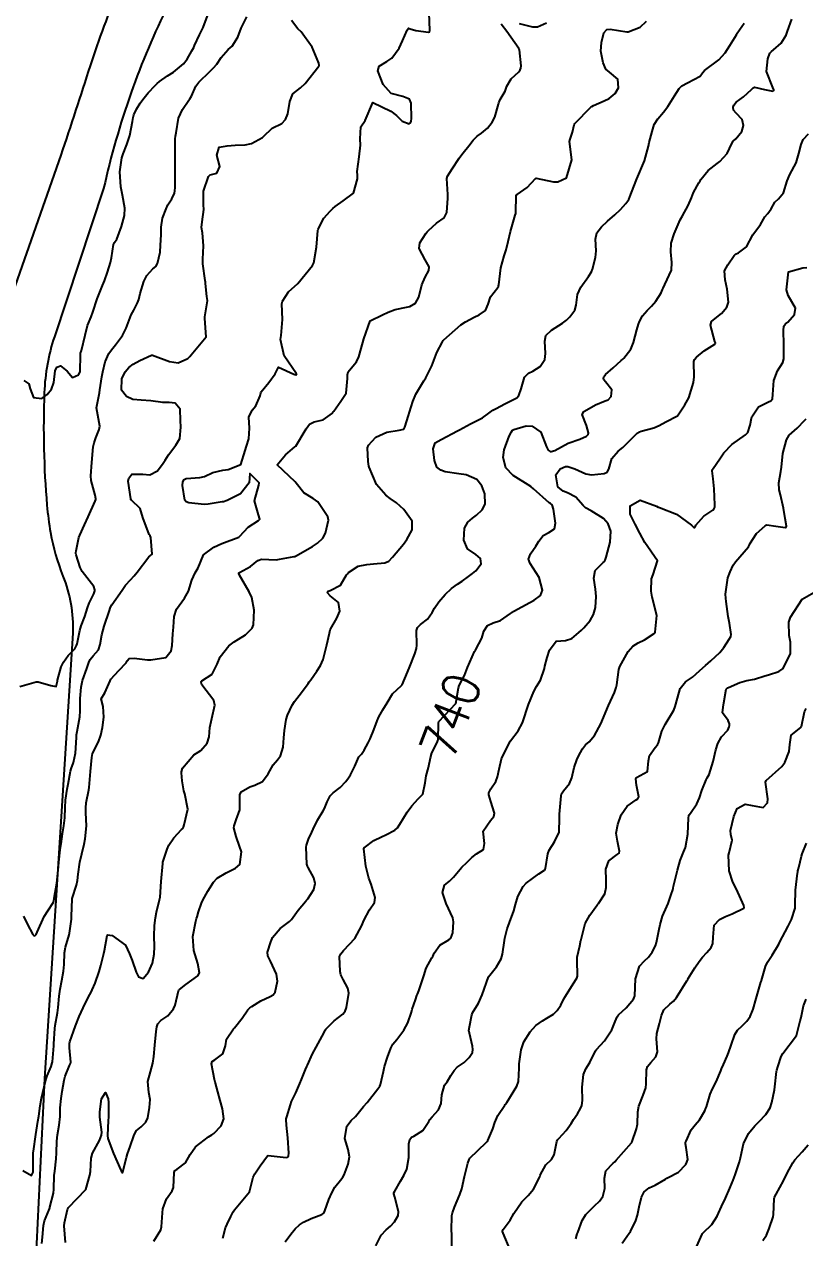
# Model space of a CAD drawing. Header units: metres. Extents: x 318500 to 325275, y 7408834 to 7428799.
# Drawn here: x 321787 to 321873, y 7416176.7 to 7416310.2 of the extents above; entities that cross this region are included whole.
import ezdxf
from ezdxf.enums import TextEntityAlignment as Align

# ---------------------------------------------------------------- set-up
doc = ezdxf.new("R2010")
doc.units = ezdxf.units.M
doc.header["$MEASUREMENT"] = 0
for name, color, linetype in [('Cotas', 45, 'Continuous'), ('Curvas de Nivel 1m', 11, 'Continuous'), ('Curvas de Nivel 5m', 15, 'Continuous'), ('Vias Primárias', 230, 'Continuous')]:
    doc.layers.add(name, color=color, linetype=linetype)
doc.styles.add('Style-STANDARD', font='STANDARD.shx')

msp = doc.modelspace()

# ---------------------------------------------------------------- linework, layer by layer
at = {"layer": 'Curvas de Nivel 1m', "flags": 128}
for points, elevation in [([(321786.56, 7416237.36), (321788.35, 7416237.89), (321788.57, 7416237.89), (321789.95, 7416237.47), (321790.56, 7416237.38), (321790.68, 7416237.96), (321790.69, 7416238.07), (321791.11, 7416239.54), (321791.36, 7416240.06), (321791.86, 7416240.8), (321792.61, 7416241.53), (321792.79, 7416241.88), (321792.84, 7416242.05), (321793.15, 7416243.53), (321793.3, 7416244.04), (321793.71, 7416245.09), (321794.01, 7416246.03), (321794.17, 7416246.53), (321794.69, 7416247.57), (321794.82, 7416247.9), (321794.82, 7416248.02), (321794.71, 7416248.37), (321793.41, 7416250.04), (321793.17, 7416250.48), (321792.75, 7416251.86), (321792.71, 7416252.01), (321792.71, 7416252.05), (321792.71, 7416252.09), (321792.75, 7416252.3), (321793.05, 7416253.77), (321793.15, 7416254.04), (321793.68, 7416255.15), (321794.05, 7416256.03), (321794.83, 7416257.78), (321794.9, 7416257.95), (321794.91, 7416258.02), (321794.84, 7416258.43), (321794.39, 7416260.03), (321794.35, 7416260.54), (321794.47, 7416262.03), (321794.62, 7416263.74), (321794.68, 7416264.02), (321794.73, 7416264.2), (321794.92, 7416264.74), (321795.29, 7416265.66), (321795.35, 7416266.02), (321794.97, 7416268.02), (321795.32, 7416269.68), (321795.35, 7416270.02), (321795.59, 7416271.44), (321795.7, 7416272.01), (321795.95, 7416273.1), (321796.36, 7416274.01), (321796.63, 7416274.43), (321797.06, 7416274.97), (321797.86, 7416275.99), (321798.26, 7416276.8), (321798.69, 7416277.98), (321798.82, 7416278.26), (321799.11, 7416278.79), (321799.51, 7416279.58), (321799.63, 7416279.96), (321799.8, 7416280.62), (321800.2, 7416281.95), (321800.51, 7416282.6), (321801.17, 7416283.31), (321801.51, 7416283.6), (321801.7, 7416283.93), (321801.98, 7416285.15), (321802.05, 7416285.93), (321802.09, 7416287.06), (321802.1, 7416287.93), (321802.26, 7416288.91), (321802.65, 7416289.93), (321802.83, 7416290.36), (321803.28, 7416291.04), (321803.56, 7416291.64), (321803.62, 7416291.92), (321803.64, 7416292.26), (321803.66, 7416293.91), (321803.64, 7416295.61), (321803.63, 7416295.92), (321803.64, 7416297.64), (321803.68, 7416297.92), (321803.75, 7416298.29), (321804.01, 7416299.91), (321804.46, 7416300.85), (321805.16, 7416301.89), (321805.28, 7416302.04), (321805.43, 7416302.31), (321805.92, 7416303.41), (321806.25, 7416303.88), (321807.46, 7416305.05), (321807.88, 7416305.44), (321808.22, 7416305.85), (321808.73, 7416306.59), (321809.49, 7416307.47), (321809.69, 7416307.64), (321809.92, 7416307.83), (321810.54, 7416308.8), (321810.9, 7416309.82), (321811.54, 7416311.05)], 734), ([(321786.87, 7416184.11), (321787.84, 7416183.56), (321788.01, 7416183.94), (321788.02, 7416184.1), (321788.01, 7416185.96), (321788.02, 7416186.1), (321788.04, 7416186.25), (321788.29, 7416188.09), (321788.52, 7416189.5), (321788.64, 7416190.09), (321788.8, 7416191.23), (321788.92, 7416192.09), (321789.21, 7416193.32), (321789.39, 7416194.08), (321789.54, 7416194.53), (321790, 7416195.58), (321790.12, 7416195.96), (321790.13, 7416196.07), (321790.28, 7416197.82), (321790.29, 7416198.07), (321790.38, 7416199.74), (321790.42, 7416200.07), (321790.68, 7416201.47), (321790.76, 7416202.06), (321790.87, 7416203.3), (321790.97, 7416204.06), (321791.16, 7416205.03), (321791.35, 7416206.06), (321791.41, 7416206.79), (321791.46, 7416208.06), (321791.56, 7416208.68), (321791.99, 7416210.05), (321792.03, 7416210.22), (321792.22, 7416211.78), (321792.24, 7416212.05), (321792.29, 7416214.01), (321792.29, 7416214.05), (321792.78, 7416215.53), (321792.9, 7416216.04), (321792.98, 7416216.73), (321793.15, 7416218.04), (321793.38, 7416218.97), (321793.63, 7416220.03), (321793.74, 7416220.63), (321793.87, 7416222.03), (321793.81, 7416223.46), (321793.8, 7416224.03), (321793.86, 7416224.56), (321794.13, 7416226.02), (321794.17, 7416226.27), (321794.32, 7416228.02), (321794.46, 7416229.56), (321794.56, 7416230.02), (321795.19, 7416231.29), (321795.47, 7416232.01), (321795.66, 7416232.85), (321795.81, 7416234), (321795.72, 7416235.19), (321795.5, 7416236.01), (321795.89, 7416236.66), (321796.49, 7416237.99), (321796.57, 7416238.19), (321797.43, 7416239.13), (321798.24, 7416239.97), (321798.38, 7416240.18), (321798.6, 7416240.46), (321799.12, 7416240.48), (321800.6, 7416240.31), (321800.96, 7416240.29), (321802.61, 7416240.55), (321803.21, 7416241.31), (321803.31, 7416241.9), (321803.4, 7416243.15), (321803.48, 7416243.91), (321803.52, 7416245.06), (321803.78, 7416245.9), (321804.69, 7416247.08), (321805.11, 7416247.88), (321805.5, 7416249.09), (321805.86, 7416249.87), (321806.17, 7416250.43), (321806.76, 7416251.86), (321807.92, 7416252.7), (321808.77, 7416253.12), (321810.64, 7416253.81), (321810.73, 7416253.86), (321810.78, 7416253.93), (321811.69, 7416254.9), (321812.81, 7416255.65), (321812.89, 7416255.7), (321812.96, 7416255.78), (321812.82, 7416256.26), (321812.38, 7416257.79), (321812.86, 7416259.52), (321812.91, 7416259.73), (321812.89, 7416259.78), (321812.86, 7416259.83), (321811.85, 7416260.82), (321811.79, 7416259.8), (321810.85, 7416258.59), (321809.37, 7416257.83), (321808.98, 7416257.7), (321808.84, 7416257.68), (321807.27, 7416257.42), (321806.83, 7416257.4), (321805.14, 7416257.59), (321804.84, 7416257.71), (321804.72, 7416257.89), (321804.45, 7416259.49), (321804.48, 7416259.9), (321804.62, 7416260.14), (321804.87, 7416260.27), (321806.35, 7416260.38), (321806.87, 7416260.49), (321807.81, 7416260.92), (321808.88, 7416261.19), (321809.48, 7416261.24), (321810.89, 7416261.81), (321811.36, 7416263.35), (321811.51, 7416263.8), (321811.74, 7416264.61), (321811.82, 7416265.8), (321811.74, 7416267.01), (321812.14, 7416267.79), (321812.53, 7416268.24), (321812.99, 7416269.34), (321813.08, 7416269.7), (321813.13, 7416269.78), (321813.95, 7416270.83), (321814.65, 7416271.76), (321814.77, 7416272.01), (321815.03, 7416272.52), (321816.71, 7416271.73), (321816.95, 7416271.67), (321817.02, 7416271.69), (321817.04, 7416271.73), (321817.02, 7416271.79), (321815.64, 7416273.75), (321815.26, 7416275.57), (321815.29, 7416275.76), (321815.33, 7416276), (321815.47, 7416277.75), (321815.4, 7416279.48), (321815.45, 7416279.76), (321816.11, 7416280.78), (321817.16, 7416281.73), (321818.76, 7416283.71), (321818.9, 7416283.99), (321819.21, 7416285.7), (321819.37, 7416287.56), (321819.4, 7416287.7), (321820.03, 7416288.91), (321820.7, 7416289.69), (321820.99, 7416289.96), (321821.27, 7416290.2), (321822.15, 7416290.8), (321823.29, 7416291.65), (321823.74, 7416293.22), (321823.71, 7416293.64), (321823.7, 7416294.02), (321823.92, 7416295.64), (321824.05, 7416296.95), (321824, 7416297.64), (321824.08, 7416298.95), (321824.56, 7416299.63), (321825.42, 7416301.62), (321827.41, 7416300.66), (321828.03, 7416300.21), (321828.63, 7416299.58), (321829.4, 7416299.28), (321829.57, 7416299.4), (321829.65, 7416299.57), (321829.68, 7416299.85), (321829.62, 7416301.57), (321829.43, 7416301.98), (321828.72, 7416302.3), (321827.44, 7416302.63), (321826.56, 7416303.61), (321825.96, 7416305.12), (321826.11, 7416305.61), (321826.94, 7416306.15), (321827.49, 7416306.52), (321828.31, 7416307.59), (321828.69, 7416308.4), (321829.2, 7416309.58), (321829.32, 7416309.79), (321829.53, 7416309.74), (321830.14, 7416309.56), (321831.53, 7416309.35), (321831.65, 7416309.42), (321831.69, 7416309.54), (321831.62, 7416311.48)], 736), ([(321787, 7416271.04), (321787.54, 7416270.67), (321787.7, 7416270.12), (321788.05, 7416269.18), (321788.98, 7416269.05), (321789.57, 7416269.51), (321790.02, 7416270.09), (321790.27, 7416270.81), (321790.42, 7416272.09), (321790.6, 7416272.51), (321791.03, 7416272.64), (321791.74, 7416272.07), (321792.33, 7416271.38), (321793.01, 7416271.67), (321793.15, 7416271.92), (321793.17, 7416272.05), (321793.21, 7416273.88), (321793.24, 7416274.05), (321793.33, 7416274.33), (321793.73, 7416276.04), (321794.01, 7416277.11), (321794.38, 7416278.03), (321794.59, 7416278.55), (321795.07, 7416280.02), (321795.13, 7416280.2), (321795.66, 7416281.5), (321795.88, 7416282.01), (321796.21, 7416282.97), (321796.53, 7416284.01), (321796.65, 7416284.54), (321796.87, 7416286), (321796.98, 7416286.23), (321797.22, 7416286.61), (321797.75, 7416287.99), (321798.05, 7416289.19), (321798.09, 7416289.99), (321797.86, 7416291.42), (321797.73, 7416291.99), (321797.66, 7416292.36), (321797.57, 7416294), (321797.79, 7416295.54), (321797.91, 7416295.99), (321798.32, 7416297.02), (321798.67, 7416297.98), (321798.96, 7416299.55), (321799.02, 7416299.98), (321799.1, 7416300.27), (321799.4, 7416300.88), (321799.8, 7416301.57), (321800.07, 7416301.96), (321800.68, 7416302.7), (321801.44, 7416303.51), (321801.67, 7416303.72), (321801.93, 7416303.94), (321802.82, 7416304.56), (321803.46, 7416304.96), (321804.58, 7416305.9), (321804.96, 7416306.41), (321805.49, 7416307.31), (321805.7, 7416307.68), (321805.79, 7416307.89), (321806.33, 7416309.07), (321806.72, 7416309.87), (321807.43, 7416311.75)], 733), ([(321788.98, 7416176.08), (321789.04, 7416176.79), (321789.15, 7416178.08), (321789.26, 7416178.6), (321789.8, 7416179.89), (321789.85, 7416180.02), (321789.86, 7416180.07), (321790.24, 7416181.64), (321790.29, 7416182.07), (321790.34, 7416183.57), (321790.39, 7416184.06), (321790.54, 7416185.39), (321790.59, 7416186.06), (321790.61, 7416187.35), (321790.68, 7416188.06), (321790.87, 7416189.11), (321790.98, 7416190.06), (321791, 7416191), (321791.08, 7416192.06), (321791.2, 7416192.83), (321791.43, 7416194.06), (321791.54, 7416194.5), (321792, 7416195.66), (321792.14, 7416195.91), (321792.17, 7416196.05), (321792.03, 7416197.62), (321792.01, 7416198.05), (321792.01, 7416198.08), (321792.04, 7416198.26), (321792.69, 7416200.04), (321793.09, 7416201.05), (321793.52, 7416202.03), (321794.11, 7416203.22), (321794.38, 7416203.76), (321794.5, 7416204.01), (321794.85, 7416204.73), (321795.28, 7416206), (321795.46, 7416206.69), (321795.8, 7416208), (321795.86, 7416208.31), (321796.15, 7416209.99), (321796.2, 7416210.04), (321796.7, 7416209.99), (321798.18, 7416208.92), (321798.62, 7416207.96), (321798.9, 7416207.22), (321799.35, 7416205.95), (321799.62, 7416205.43), (321800.13, 7416205.23), (321800.72, 7416205.93), (321801.16, 7416206.92), (321801.34, 7416207.92), (321801.36, 7416208.75), (321801.35, 7416209.92), (321801.38, 7416211.09), (321801.47, 7416211.92), (321801.59, 7416212.56), (321801.93, 7416213.91), (321801.98, 7416214.19), (321802.1, 7416215.91), (321802.28, 7416217.89), (321802.27, 7416217.91), (321802.28, 7416217.93), (321802.3, 7416218.05), (321802.76, 7416219.47), (321802.95, 7416219.9), (321803.51, 7416220.73), (321804.36, 7416221.64), (321804.49, 7416221.76), (321804.55, 7416221.89), (321804.65, 7416222.17), (321805.05, 7416223.88), (321804.72, 7416225.57), (321804.61, 7416225.89), (321804.43, 7416226.98), (321804.33, 7416227.89), (321804.34, 7416228), (321804.45, 7416228.4), (321805.7, 7416229.87), (321806.17, 7416230.15), (321806.47, 7416230.35), (321807.18, 7416231.15), (321807.4, 7416231.85), (321807.48, 7416232.87), (321807.68, 7416233.84), (321808.02, 7416235.32), (321807.9, 7416235.84), (321806.57, 7416237.54), (321806.5, 7416237.86), (321806.51, 7416237.92), (321806.57, 7416237.98), (321807.71, 7416238.72), (321808.27, 7416239.83), (321808.61, 7416240.64), (321809.54, 7416241.83), (321810.15, 7416242.3), (321810.63, 7416242.58), (321811.39, 7416243.05), (321812.13, 7416243.79), (321812.28, 7416244.16), (321812.34, 7416245.79), (321812.08, 7416247.17), (321811.81, 7416247.79), (321810.73, 7416249.63), (321810.65, 7416249.81), (321810.67, 7416249.88), (321810.73, 7416249.92), (321811.95, 7416250.58), (321812.75, 7416251.22), (321813.16, 7416251.37), (321814.75, 7416251.31), (321815.12, 7416251.39), (321816.76, 7416251.67), (321816.81, 7416251.68), (321816.91, 7416251.73), (321818.77, 7416252.78), (321819.33, 7416253.13), (321819.92, 7416253.69), (321820.21, 7416254.26), (321820.54, 7416255.68), (321820.45, 7416256.05), (321819.37, 7416257.69), (321818.84, 7416258.07), (321817.82, 7416258.68), (321816.97, 7416259.73), (321816.86, 7416259.88), (321814.89, 7416261.76), (321815.78, 7416262.88), (321816.84, 7416263.73), (321816.92, 7416263.82), (321818.07, 7416265.71), (321818.42, 7416266.23), (321818.95, 7416266.49), (321819.93, 7416266.71), (321820.97, 7416267.46), (321821.05, 7416267.59), (321821.1, 7416267.68), (321821.9, 7416268.75), (321822.47, 7416269.66), (321822.62, 7416271.26), (321822.61, 7416271.66), (321822.7, 7416271.98), (321823.03, 7416272.41), (321823.6, 7416273.09), (321823.86, 7416273.64), (321824.11, 7416274.58), (321824.41, 7416275.63), (321825.1, 7416277.62), (321826.46, 7416278.26), (321827.11, 7416278.56), (321827.87, 7416278.84), (321829.12, 7416279.1), (321829.49, 7416279.19), (321830.1, 7416279.56), (321830.48, 7416280.21), (321830.82, 7416281.55), (321831.17, 7416282.42), (321831.56, 7416283.15), (321831.62, 7416283.54), (321831.19, 7416284.31), (321830.52, 7416285.55), (321830.57, 7416286.2), (321831.24, 7416287.22), (321831.39, 7416287.39), (321831.54, 7416287.54), (321832.43, 7416288.35), (321833.25, 7416288.93), (321833.56, 7416289.52), (321833.67, 7416291.12), (321833.66, 7416291.51), (321833.57, 7416293.27), (321833.62, 7416293.52), (321834.16, 7416294.34), (321834.93, 7416295.5), (321835.09, 7416295.75), (321835.35, 7416296.09), (321835.98, 7416296.86), (321836.46, 7416297.47), (321836.91, 7416297.94), (321837.38, 7416298.26), (321838.03, 7416298.81), (321838.54, 7416299.45), (321838.83, 7416300.02), (321839.23, 7416301.44), (321839.27, 7416301.6), (321839.43, 7416301.96), (321839.98, 7416302.89), (321840.18, 7416303.43), (321840.64, 7416304.25), (321841.47, 7416305), (321841.65, 7416305.23), (321841.71, 7416305.41), (321841.74, 7416305.66), (321841.55, 7416307.41), (321841.5, 7416307.57), (321840.17, 7416309.43), (321839.54, 7416310.24)], 737), ([(321791.59, 7416176.2), (321791.41, 7416178.05), (321791.45, 7416178.38), (321791.8, 7416179.82), (321791.86, 7416179.99), (321791.92, 7416180.05), (321793.82, 7416182.02), (321794.26, 7416183.6), (321794.31, 7416184.01), (321794.4, 7416185.48), (321794.56, 7416186.01), (321795.3, 7416187.41), (321795.54, 7416188), (321795.56, 7416188.34), (321795.36, 7416190), (321795.37, 7416190.57), (321795.54, 7416192), (321795.97, 7416192.71), (321796.27, 7416191.99), (321796.32, 7416191.62), (321796.3, 7416189.99), (321796.28, 7416189.63), (321796.18, 7416187.99), (321796.22, 7416187.66), (321796.85, 7416185.98), (321797.68, 7416184.15), (321797.77, 7416183.97), (321797.85, 7416183.87), (321797.88, 7416183.94), (321797.89, 7416183.97), (321798.29, 7416185.55), (321798.4, 7416185.96), (321798.68, 7416186.75), (321799.09, 7416187.95), (321799.36, 7416188.49), (321799.91, 7416188.94), (321800.42, 7416189.44), (321800.62, 7416189.93), (321800.83, 7416191.05), (321800.91, 7416191.93), (321800.74, 7416192.7), (321800.65, 7416193.93), (321800.93, 7416194.99), (321801.19, 7416195.92), (321801.29, 7416196.65), (321801.4, 7416197.92), (321801.56, 7416199.42), (321801.63, 7416199.92), (321801.74, 7416200.24), (321802.07, 7416200.61), (321802.83, 7416201.15), (321803.48, 7416201.9), (321803.66, 7416202.33), (321804.01, 7416203.89), (321804.05, 7416203.96), (321804.12, 7416204.03), (321804.82, 7416204.57), (321806.14, 7416205.55), (321806.34, 7416205.86), (321806.16, 7416206.88), (321805.84, 7416207.86), (321805.71, 7416208.33), (321805.6, 7416209.87), (321805.91, 7416211.56), (321806.01, 7416211.86), (321806.06, 7416212.03), (321806.23, 7416212.57), (321806.55, 7416213.55), (321806.69, 7416213.85), (321807.25, 7416214.86), (321807.85, 7416215.84), (321808.28, 7416216.29), (321809.25, 7416216.86), (321810.3, 7416217.38), (321810.78, 7416217.8), (321810.94, 7416219.18), (321810.74, 7416219.8), (321810.35, 7416220.87), (321810.12, 7416221.81), (321810.13, 7416222.05), (321810.37, 7416222.71), (321810.76, 7416223.8), (321810.76, 7416225.45), (321810.9, 7416225.8), (321811.85, 7416226.35), (321812.42, 7416226.51), (321813.28, 7416226.92), (321813.88, 7416227.76), (321814.45, 7416228.74), (321814.91, 7416229.3), (321815.26, 7416229.74), (321815.52, 7416230.7), (321815.61, 7416231.74), (321815.7, 7416232.54), (321815.86, 7416233.74), (321816.03, 7416234.23), (321816.54, 7416235.31), (321816.78, 7416235.73), (321817.54, 7416236.7), (321818.29, 7416237.7), (321818.41, 7416237.87), (321818.58, 7416238.12), (321819.23, 7416239.06), (321819.64, 7416239.69), (321819.93, 7416240.36), (321820.27, 7416241.68), (321820.35, 7416241.96), (321820.64, 7416243.24), (321820.73, 7416243.6), (321820.76, 7416243.68), (321821.44, 7416244.9), (321821.77, 7416245.66), (321821.62, 7416246.6), (321820.7, 7416247.36), (321820.42, 7416247.68), (321820.5, 7416247.88), (321820.7, 7416247.95), (321821.86, 7416248.51), (321822.53, 7416249.65), (321822.61, 7416249.77), (321822.73, 7416249.93), (321823.78, 7416250.6), (321824.75, 7416250.81), (321825.5, 7416250.86), (321826.75, 7416250.98), (321827.18, 7416251.17), (321827.58, 7416251.59), (321828.77, 7416253.05), (321829.17, 7416253.56), (321829.74, 7416254.61), (321829.75, 7416255.56), (321828.83, 7416256.83), (321828.01, 7416257.58), (321827.32, 7416258.06), (321826.85, 7416258.41), (321825.83, 7416259.61), (321825, 7416261.51), (321824.97, 7416261.62), (321824.9, 7416262.12), (321824.83, 7416263.62), (321824.92, 7416263.94), (321825.74, 7416264.8), (321826.94, 7416265.34), (321828.31, 7416265.58), (321828.82, 7416265.7), (321828.94, 7416265.9), (321829.34, 7416267.19), (321829.45, 7416267.56), (321829.8, 7416268.74), (321830.14, 7416269.55), (321831.01, 7416271.01), (321831.23, 7416271.33), (321831.36, 7416271.54), (321831.9, 7416272.67), (321832.24, 7416273.53), (321832.46, 7416274.12), (321833.08, 7416275.3), (321833.16, 7416275.44), (321833.24, 7416275.52), (321835.1, 7416277.15), (321835.6, 7416277.48), (321836.57, 7416278), (321837.11, 7416278.26), (321837.83, 7416278.75), (321838.1, 7416279.45), (321838.36, 7416280.23), (321839.16, 7416281.26), (321839.24, 7416281.36), (321839.26, 7416281.44), (321839.28, 7416281.56), (321839.52, 7416283.43), (321839.87, 7416284.76), (321840.08, 7416285.43), (321840.31, 7416286.34), (321840.58, 7416287.42), (321841.09, 7416289.25), (321841.14, 7416289.41), (321841.15, 7416289.52), (321841.21, 7416291.41), (321841.23, 7416291.47), (321841.29, 7416291.51), (321842.42, 7416292.27), (321843.32, 7416293.28), (321843.4, 7416293.3), (321845.31, 7416292.89), (321845.77, 7416292.89), (321846.73, 7416293.34), (321847.34, 7416295.33), (321847.05, 7416297.33), (321847.13, 7416297.58), (321847.39, 7416298.38), (321847.57, 7416299.16), (321847.67, 7416299.33), (321849.42, 7416301.1), (321849.53, 7416301.19), (321849.72, 7416301.3), (321850.9, 7416301.82), (321851.43, 7416302.06), (321852.09, 7416302.62), (321852.47, 7416303.26), (321852.39, 7416304.19), (321851.48, 7416304.96), (321851.08, 7416305.28), (321850.76, 7416306.01), (321850.53, 7416307.29), (321850.58, 7416308.22), (321850.86, 7416309.29), (321851.16, 7416309.66), (321851.54, 7416309.69), (321853.37, 7416309.42), (321853.53, 7416309.42), (321854.86, 7416309.91), (321855.55, 7416310.56)], 738), ([(321801.3, 7416176.36), (321801.76, 7416177.11), (321802.06, 7416177.61), (321802.16, 7416177.91), (321802.24, 7416179.46), (321802.29, 7416179.91), (321802.69, 7416181.02), (321803.32, 7416181.9), (321803.47, 7416182.25), (321803.53, 7416183.89), (321803.62, 7416184.12), (321803.86, 7416184.25), (321804.79, 7416184.95), (321805.3, 7416185.87), (321805.89, 7416186.74), (321807.3, 7416187.84), (321807.69, 7416188.05), (321807.91, 7416188.2), (321808.71, 7416189.03), (321808.99, 7416189.82), (321808.86, 7416190.9), (321808.62, 7416191.82), (321808.09, 7416193.72), (321808.05, 7416193.83), (321807.98, 7416194.14), (321807.66, 7416195.84), (321807.73, 7416196.12), (321808.02, 7416196.3), (321808.9, 7416196.95), (321809.18, 7416197.82), (321809.31, 7416198.56), (321810.06, 7416199.69), (321810.17, 7416199.81), (321811.01, 7416200.87), (321811.64, 7416201.79), (321811.86, 7416202.01), (321812.1, 7416202.16), (321813.09, 7416202.78), (321814.11, 7416203.28), (321814.42, 7416203.44), (321814.67, 7416203.74), (321814.91, 7416204.97), (321814.8, 7416205.74), (321814.16, 7416207.15), (321813.86, 7416207.75), (321813.8, 7416208.13), (321814.19, 7416209.28), (321814.31, 7416209.64), (321814.36, 7416209.75), (321815.19, 7416210.76), (321816.22, 7416211.5), (321816.46, 7416211.73), (321817.19, 7416212.76), (321817.98, 7416213.7), (321818.11, 7416213.85), (321818.25, 7416214.02), (321818.91, 7416215.05), (321819.06, 7416215.69), (321818.93, 7416216.33), (321818.3, 7416217.47), (321818.21, 7416217.61), (321818.17, 7416217.7), (321818.16, 7416217.84), (321818.07, 7416219.7), (321818.1, 7416219.93), (321818.34, 7416220.56), (321818.69, 7416221.36), (321818.85, 7416221.69), (321819.33, 7416222.65), (321819.94, 7416223.68), (321820.09, 7416223.96), (321820.4, 7416224.69), (321820.72, 7416225.35), (321821.05, 7416225.66), (321821.81, 7416226.26), (321822.43, 7416226.91), (321822.75, 7416227.33), (321822.95, 7416227.64), (321823.42, 7416228.6), (321823.88, 7416229.63), (321824.15, 7416229.94), (321824.47, 7416230.36), (321824.91, 7416231.19), (321825.11, 7416231.61), (321825.52, 7416232.6), (321825.89, 7416233.61), (321826.08, 7416234.05), (321826.53, 7416234.8), (321826.99, 7416235.59), (321827.57, 7416236.57), (321828.57, 7416237.47), (321828.61, 7416237.53), (321828.63, 7416237.57), (321829.21, 7416238.94), (321829.47, 7416239.56), (321830.03, 7416240.96), (321830.21, 7416241.55), (321830.25, 7416241.92), (321830.22, 7416243.55), (321830.32, 7416243.88), (321830.66, 7416244.18), (321831.42, 7416244.78), (321831.94, 7416245.53), (321832.21, 7416246), (321832.69, 7416246.7), (321833.36, 7416247.51), (321834.06, 7416248.15), (321834.72, 7416248.63), (321835.24, 7416248.97), (321835.94, 7416249.47), (321836.39, 7416249.81), (321836.74, 7416250.11), (321837.33, 7416250.88), (321837.28, 7416251.45), (321836.76, 7416251.91), (321835.83, 7416252.53), (321835.43, 7416253.48), (321835.5, 7416254.78), (321835.88, 7416255.47), (321836.38, 7416255.9), (321836.82, 7416256.23), (321837.46, 7416256.82), (321837.77, 7416257.45), (321837.74, 7416258.57), (321837.42, 7416259.45), (321836.87, 7416260.15), (321835.69, 7416260.66), (321834.88, 7416260.79), (321833.38, 7416261.01), (321832.89, 7416261.19), (321832.45, 7416261.52), (321832.19, 7416262.24), (321832.07, 7416263.53), (321832.28, 7416264.18), (321832.93, 7416264.54), (321834.75, 7416265.49), (321834.87, 7416265.56), (321834.94, 7416265.6), (321836.16, 7416266.27), (321836.96, 7416266.68), (321837.48, 7416266.94), (321838.2, 7416267.45), (321838.64, 7416267.78), (321838.98, 7416267.97), (321839.93, 7416268.49), (321840.99, 7416268.99), (321841.27, 7416269.14), (321841.5, 7416269.4), (321841.73, 7416270.12), (321842.11, 7416271.39), (321842.56, 7416271.85), (321843.03, 7416272.07), (321843.84, 7416272.57), (321844.35, 7416273.37), (321844.42, 7416274.01), (321844.35, 7416275.37), (321844.47, 7416275.98), (321845.09, 7416276.59), (321846.3, 7416277.34), (321846.75, 7416277.69), (321847.11, 7416278.04), (321847.66, 7416278.79), (321847.8, 7416279.32), (321847.96, 7416280.51), (321848.3, 7416281.31), (321849.17, 7416282.49), (321849.48, 7416283), (321849.58, 7416283.3), (321849.92, 7416284.58), (321850, 7416285.29), (321849.94, 7416286.58), (321850.09, 7416287.29), (321850.58, 7416287.96), (321851.25, 7416288.57), (321852.04, 7416289.27), (321852.68, 7416289.85), (321853.28, 7416290.51), (321853.58, 7416290.96), (321853.71, 7416291.24), (321854.15, 7416292.39), (321854.49, 7416293.23), (321855.34, 7416295.22), (321855.75, 7416296.83), (321855.85, 7416297.22), (321856.16, 7416298.44), (321856.4, 7416299.21), (321856.78, 7416299.84), (321857.41, 7416300.58), (321857.89, 7416301.19), (321858.61, 7416302.35), (321859.13, 7416303.17), (321859.45, 7416303.45), (321860.07, 7416303.78), (321861.47, 7416304.52), (321861.72, 7416304.9), (321861.92, 7416305.14), (321863.49, 7416306.34), (321864.2, 7416307.11), (321864.71, 7416307.9), (321865.44, 7416309.09), (321865.47, 7416309.15), (321865.53, 7416309.24), (321866.29, 7416310.34)], 739), ([(321841.54, 7416310.32), (321842.99, 7416309.94), (321843.54, 7416309.94), (321844.52, 7416310.39)], 737), ([(321815.75, 7416176.28), (321816.37, 7416177.11), (321816.87, 7416177.71), (321817.33, 7416178.16), (321817.78, 7416178.44), (321818.63, 7416178.84), (321819.79, 7416179.27), (321820.03, 7416179.43), (321820.13, 7416179.67), (321820.55, 7416180.93), (321820.88, 7416181.66), (321821.21, 7416182.27), (321821.84, 7416183.07), (321822.12, 7416183.37), (321822.26, 7416183.64), (321822.7, 7416184.8), (321822.84, 7416185.64), (321822.68, 7416186.43), (321822.32, 7416187.64), (321822.56, 7416189), (321823.04, 7416189.63), (321823.49, 7416190.08), (321823.95, 7416190.62), (321824.4, 7416191.17), (321824.79, 7416191.61), (321825.98, 7416193.11), (321826.17, 7416193.39), (321826.27, 7416193.59), (321826.58, 7416195), (321826.69, 7416195.58), (321827.01, 7416196.6), (321827.39, 7416197.58), (321827.61, 7416198.01), (321828.05, 7416198.55), (321828.83, 7416199.56), (321829.26, 7416200.36), (321829.67, 7416201.55), (321829.76, 7416201.88), (321830.11, 7416202.9), (321830.26, 7416203.39), (321830.32, 7416203.54), (321830.48, 7416203.89), (321831.04, 7416205.53), (321831.3, 7416206.38), (321831.9, 7416207.51), (321832.01, 7416207.68), (321832.18, 7416208.04), (321832.77, 7416208.93), (321833.77, 7416209.49), (321834, 7416209.69), (321834.21, 7416210.28), (321834.3, 7416211.49), (321834.23, 7416211.91), (321833.5, 7416213.5), (321833.08, 7416214.69), (321833.3, 7416215.5), (321833.84, 7416215.94), (321834.29, 7416216.41), (321835.2, 7416217.48), (321835.77, 7416218.01), (321836.32, 7416218.55), (321836.82, 7416218.95), (321837.58, 7416219.44), (321837.69, 7416220.09), (321837.55, 7416221.44), (321838.37, 7416222.62), (321838.73, 7416223.07), (321838.79, 7416223.43), (321838.4, 7416224.72), (321838.17, 7416225.44), (321838.17, 7416225.69), (321838.42, 7416226.11), (321838.94, 7416226.93), (321839.13, 7416227.43), (321839.31, 7416228.29), (321839.56, 7416229.42), (321839.86, 7416230.03), (321840.49, 7416231.25), (321840.55, 7416231.35), (321840.58, 7416231.41), (321841.4, 7416232.51), (321841.9, 7416233.39), (321842.54, 7416235.38), (321843.12, 7416236.82), (321843.43, 7416237.37), (321843.87, 7416238.08), (321844.31, 7416239.36), (321844.35, 7416239.61), (321844.61, 7416240.56), (321844.87, 7416241.36), (321845.61, 7416242.37), (321846.64, 7416242.44), (321847.32, 7416242.64), (321848.1, 7416243.31), (321848.39, 7416243.57), (321848.66, 7416243.84), (321849.34, 7416244.63), (321849.7, 7416245.29), (321849.91, 7416246.06), (321850.01, 7416247.29), (321849.93, 7416248.07), (321849.74, 7416249.29), (321849.88, 7416250.15), (321850.76, 7416251), (321850.92, 7416251.12), (321851.01, 7416251.28), (321851.09, 7416251.61), (321851.56, 7416253.27), (321851.62, 7416254.45), (321851.31, 7416255.27), (321850.82, 7416255.86), (321849.44, 7416256.69), (321848.84, 7416257.02), (321848.57, 7416257.3), (321847.75, 7416258.22), (321846.85, 7416258.67), (321846.38, 7416258.87), (321845.79, 7416259.35), (321845.55, 7416260.68), (321846.03, 7416261.34), (321846.64, 7416261.59), (321846.89, 7416261.59), (321847.67, 7416261.32), (321848.88, 7416260.79), (321849.49, 7416260.68), (321850.88, 7416260.81), (321851.22, 7416260.94), (321851.38, 7416261.27), (321851.71, 7416262.46), (321852.41, 7416263.26), (321852.92, 7416263.68), (321854.51, 7416265.23), (321854.76, 7416265.4), (321854.94, 7416265.46), (321856.34, 7416265.82), (321856.95, 7416266.08), (321857.67, 7416266.48), (321858.97, 7416267.17), (321859.77, 7416268.38), (321860.2, 7416269.15), (321860.71, 7416270.83), (321860.77, 7416271.14), (321860.78, 7416271.39), (321860.76, 7416273.14), (321860.83, 7416273.36), (321861.06, 7416273.61), (321861.9, 7416274.29), (321863.08, 7416275.05), (321863.12, 7416275.08), (321863.13, 7416275.12), (321863.13, 7416275.17), (321863.08, 7416275.32), (321862.58, 7416277.13), (321862.71, 7416277.52), (321863.11, 7416277.88), (321863.8, 7416278.43), (321864.4, 7416279.1), (321864.57, 7416279.67), (321864.44, 7416281.1), (321864.19, 7416282.12), (321864.14, 7416283.11), (321864.51, 7416283.78), (321865.21, 7416284.8), (321865.35, 7416284.94), (321865.68, 7416285.08), (321866.55, 7416285.74), (321867.24, 7416287.06), (321868.09, 7416288.22), (321868.58, 7416289.05), (321868.9, 7416289.41), (321869.27, 7416289.94), (321869.67, 7416290.65), (321870.06, 7416291.03), (321870.63, 7416291.69), (321871.02, 7416293.01), (321871.33, 7416293.72), (321872.01, 7416295), (321872.33, 7416296.02), (321872.56, 7416296.99), (321872.8, 7416297.56), (321873.39, 7416298.18)], 741), ([(321825.74, 7416175.82), (321826.32, 7416177.02), (321826.88, 7416177.58), (321827.37, 7416177.98), (321827.78, 7416178.46), (321828.19, 7416179.17), (321828.22, 7416179.56), (321828.16, 7416179.92), (321827.82, 7416181.17), (321827.73, 7416181.57), (321827.74, 7416181.65), (321827.82, 7416181.85), (321828.44, 7416182.96), (321828.81, 7416183.56), (321829.14, 7416184.27), (321829.38, 7416185.55), (321829.39, 7416187.04), (321829.49, 7416187.55), (321829.67, 7416187.78), (321829.91, 7416187.91), (321830.9, 7416188.54), (321831.58, 7416189.52), (321831.7, 7416189.75), (321831.94, 7416190.04), (321832.65, 7416190.8), (321832.95, 7416191.5), (321833.02, 7416192.44), (321833.32, 7416193.5), (321833.59, 7416193.89), (321834, 7416194.56), (321834.35, 7416195.14), (321834.71, 7416195.48), (321835.47, 7416196.01), (321836.03, 7416196.55), (321836.38, 7416197.11), (321836.43, 7416197.45), (321836.38, 7416197.8), (321836.06, 7416199.24), (321836.01, 7416199.41), (321835.99, 7416199.46), (321835.99, 7416199.53), (321836.07, 7416199.94), (321836.3, 7416201.24), (321836.38, 7416201.46), (321837.03, 7416202.52), (321837.45, 7416203.44), (321838.14, 7416205.43), (321839.04, 7416206.54), (321839.55, 7416207.42), (321839.68, 7416207.91), (321839.89, 7416209.41), (321839.95, 7416209.67), (321840.21, 7416210.7), (321840.46, 7416211.41), (321840.95, 7416212.69), (321841.11, 7416213.4), (321841.38, 7416214.28), (321841.97, 7416215.38), (321842.28, 7416215.72), (321843.68, 7416216.75), (321844.3, 7416217.17), (321844.39, 7416217.26), (321844.42, 7416217.35), (321844.69, 7416218.98), (321844.83, 7416219.35), (321845.42, 7416220.27), (321845.92, 7416221.34), (321845.97, 7416222.93), (321845.95, 7416223.34), (321846, 7416223.72), (321846.14, 7416225.33), (321846.18, 7416225.57), (321846.42, 7416225.9), (321847.06, 7416226.7), (321847.33, 7416227.32), (321847.59, 7416228.45), (321847.87, 7416229.31), (321848.05, 7416229.72), (321848.48, 7416230.52), (321848.84, 7416230.94), (321849.22, 7416231.29), (321849.8, 7416231.99), (321850.52, 7416233.28), (321851.36, 7416235.27), (321852.02, 7416236.72), (321852.22, 7416237.26), (321852.28, 7416237.55), (321852.5, 7416239.25), (321852.6, 7416239.56), (321853.52, 7416241.24), (321854.05, 7416241.81), (321854.63, 7416242.16), (321855.34, 7416242.51), (321856.39, 7416243.2), (321856.5, 7416243.36), (321856.68, 7416245.2), (321856.15, 7416247.21), (321856.04, 7416247.88), (321856.11, 7416249.21), (321856.26, 7416249.68), (321856.76, 7416251.2), (321855.36, 7416253.21), (321854.8, 7416254.25), (321854.3, 7416255.23), (321853.74, 7416256.32), (321853.75, 7416257.24), (321854.85, 7416257.87), (321856.66, 7416257.2), (321856.84, 7416257.12), (321856.96, 7416257.08), (321858.83, 7416256.35), (321860.48, 7416255.14), (321860.81, 7416254.83), (321860.93, 7416255.02), (321860.99, 7416255.14), (321861.86, 7416256.1), (321862.84, 7416256.79), (321863, 7416256.96), (321863.07, 7416257.12), (321863.08, 7416257.36), (321862.98, 7416259.12), (321862.88, 7416260.22), (321862.77, 7416261.12), (321862.79, 7416261.22), (321862.89, 7416261.36), (321863.61, 7416262.41), (321864.07, 7416263.1), (321864.93, 7416264), (321866.44, 7416265.07), (321866.69, 7416265.32), (321866.96, 7416266.12), (321867.11, 7416266.91), (321867.15, 7416267.06), (321867.87, 7416268.16), (321868.99, 7416268.69), (321869.24, 7416268.79), (321869.4, 7416269.03), (321869.47, 7416269.5), (321869.56, 7416271.03), (321869.97, 7416272.09), (321870.54, 7416273.02), (321870.66, 7416273.42), (321870.66, 7416275.02), (321870.62, 7416276.54), (321870.67, 7416277.02), (321870.86, 7416277.26), (321871.11, 7416277.46), (321871.83, 7416278.29), (321871.94, 7416279), (321871.15, 7416280.41), (321870.94, 7416281.01), (321871.18, 7416283.01), (321872.75, 7416283.42), (321873.19, 7416283.48)], 742), ([(321834.1, 7416175.48), (321834.1, 7416177.15), (321834.07, 7416177.49), (321834.12, 7416179.16), (321834.18, 7416179.48), (321834.41, 7416180.08), (321835, 7416181.47), (321835.2, 7416182.1), (321835.49, 7416183.47), (321835.56, 7416183.76), (321835.87, 7416184.94), (321836.01, 7416185.33), (321836.09, 7416185.46), (321837.9, 7416187.21), (321838.01, 7416187.32), (321838.07, 7416187.43), (321838.63, 7416188.72), (321838.84, 7416189.42), (321839.17, 7416190.19), (321839.96, 7416191.31), (321840, 7416191.37), (321840.02, 7416191.41), (321840.16, 7416191.61), (321841.28, 7416193.39), (321841.46, 7416193.92), (321841.54, 7416195.39), (321841.54, 7416195.86), (321841.74, 7416197.38), (321842.05, 7416198.26), (321842.73, 7416199.37), (321843.37, 7416200.06), (321844.08, 7416200.59), (321844.56, 7416200.87), (321845.31, 7416201.34), (321845.71, 7416201.72), (321846.1, 7416202.31), (321846.44, 7416203), (321846.61, 7416203.32), (321847.48, 7416204.66), (321847.88, 7416205.3), (321847.93, 7416205.51), (321847.91, 7416207.3), (321847.9, 7416207.58), (321848.19, 7416208.85), (321848.26, 7416209.24), (321848.28, 7416209.3), (321848.31, 7416209.4), (321848.79, 7416211.29), (321849.29, 7416212.22), (321850.06, 7416213.27), (321850.15, 7416213.37), (321850.25, 7416213.48), (321850.97, 7416214.56), (321851.12, 7416215.26), (321851.1, 7416216.07), (321851.05, 7416217.27), (321851.39, 7416218.19), (321852.32, 7416218.89), (321852.52, 7416219.05), (321852.57, 7416219.25), (321852.35, 7416220.34), (321852.21, 7416221.25), (321852.37, 7416222.18), (321852.76, 7416223.24), (321853.41, 7416224.22), (321854.41, 7416224.91), (321854.59, 7416225.03), (321854.71, 7416225.22), (321854.43, 7416226.5), (321854.36, 7416227.22), (321854.44, 7416227.37), (321855.64, 7416228.01), (321855.78, 7416229.21), (321855.87, 7416229.8), (321856.48, 7416230.67), (321856.74, 7416230.95), (321856.86, 7416231.19), (321857.23, 7416232.46), (321857.59, 7416233.18), (321858.54, 7416234.76), (321858.71, 7416235.17), (321858.79, 7416235.42), (321859.25, 7416237.16), (321859.85, 7416237.89), (321860.59, 7416238.4), (321860.99, 7416238.74), (321861.41, 7416239.13), (321862.04, 7416239.69), (321862.61, 7416240.2), (321863.6, 7416241.11), (321864.06, 7416241.67), (321864.64, 7416242.59), (321864.84, 7416242.89), (321864.88, 7416243.09), (321864.67, 7416244.34), (321864.55, 7416245.09), (321864.33, 7416246.73), (321864.27, 7416247.1), (321864.25, 7416247.55), (321864.45, 7416249.09), (321864.51, 7416249.32), (321864.74, 7416249.98), (321865.09, 7416250.74), (321865.33, 7416251.08), (321866.78, 7416252.73), (321866.89, 7416252.95), (321866.93, 7416253.06), (321867.65, 7416254.2), (321868.61, 7416255.04), (321868.72, 7416255.13), (321868.81, 7416255.15), (321869.78, 7416255.03), (321870.81, 7416254.88), (321870.93, 7416254.89), (321870.97, 7416255.01), (321870.82, 7416255.87), (321870.61, 7416257.01), (321870.29, 7416258.45), (321870.16, 7416259.02), (321870.11, 7416259.78), (321870.32, 7416261.02), (321870.4, 7416261.51), (321870.56, 7416263.02), (321870.94, 7416264.53), (321871.25, 7416265.01), (321872.14, 7416265.81), (321872.97, 7416266.66), (321873.13, 7416266.82)], 743), ([(321840.54, 7416175.4), (321839.77, 7416177.21), (321839.69, 7416177.41), (321839.69, 7416177.49), (321839.77, 7416177.63), (321840.52, 7416178.67), (321840.92, 7416179.39), (321841.81, 7416180.67), (321842.51, 7416181.37), (321843.11, 7416182.08), (321843.77, 7416183.35), (321843.79, 7416183.41), (321843.85, 7416183.6), (321844.47, 7416184.74), (321845.07, 7416185.34), (321845.39, 7416185.83), (321845.67, 7416187.33), (321845.75, 7416187.48), (321845.9, 7416187.63), (321846.7, 7416188.54), (321847.25, 7416189.31), (321847.52, 7416189.72), (321847.95, 7416190.36), (321848.29, 7416190.96), (321848.42, 7416191.29), (321848.48, 7416191.81), (321848.46, 7416193.29), (321848.61, 7416194.68), (321848.88, 7416195.29), (321849.31, 7416195.99), (321849.92, 7416197.27), (321850.04, 7416197.45), (321850.92, 7416198.4), (321851.52, 7416199.26), (321851.71, 7416199.61), (321852.08, 7416200.51), (321852.3, 7416201.04), (321852.46, 7416201.24), (321853.31, 7416202.03), (321854.12, 7416202.99), (321854.2, 7416203.14), (321854.23, 7416203.22), (321854.25, 7416203.35), (321854.34, 7416205.22), (321854.79, 7416206.59), (321855.34, 7416207.2), (321855.77, 7416207.6), (321856.18, 7416208.15), (321856.53, 7416208.85), (321856.64, 7416209.19), (321856.9, 7416210.49), (321857.06, 7416211.18), (321857.32, 7416212.09), (321857.79, 7416213.17), (321857.93, 7416213.5), (321858.27, 7416214.48), (321858.44, 7416215), (321858.47, 7416215.17), (321858.51, 7416215.4), (321858.95, 7416217.16), (321859.24, 7416218.23), (321859.62, 7416219.15), (321859.82, 7416219.67), (321860.08, 7416221.14), (321860.15, 7416222.92), (321860.2, 7416223.14), (321860.25, 7416223.27), (321860.38, 7416223.44), (321861.08, 7416224.46), (321861.38, 7416225.13), (321861.63, 7416225.92), (321862.12, 7416227.12), (321862.24, 7416227.33), (321862.45, 7416227.7), (321862.9, 7416229.11), (321863.17, 7416230.42), (321863.38, 7416231.11), (321863.79, 7416231.82), (321864.51, 7416232.57), (321864.66, 7416232.94), (321864.69, 7416233.09), (321864.7, 7416233.26), (321864.53, 7416233.62), (321863.9, 7416234.47), (321863.98, 7416235.1), (321864.07, 7416235.57), (321864.33, 7416237.09), (321864.45, 7416237.22), (321864.57, 7416237.28), (321865.83, 7416237.83), (321866.58, 7416238.03), (321867.45, 7416238.19), (321868.59, 7416238.55), (321868.96, 7416238.67), (321870.1, 7416239.02), (321870.6, 7416239.34), (321871.4, 7416241), (321871.39, 7416242.25), (321871.26, 7416243), (321871.23, 7416244.44), (321871.39, 7416245), (321872.7, 7416246.98), (321873.95, 7416247.72)], 744), ([(321852.86, 7416176.12), (321853.63, 7416177.22), (321853.69, 7416177.3), (321853.77, 7416177.42), (321854.38, 7416178.62), (321854.56, 7416179.21), (321854.72, 7416180.12), (321854.99, 7416181.2), (321855.27, 7416181.76), (321855.84, 7416182.23), (321856.5, 7416182.52), (321857.65, 7416183.17), (321857.77, 7416183.26), (321857.85, 7416183.3), (321859.07, 7416183.94), (321859.87, 7416184.79), (321859.99, 7416185.03), (321860.03, 7416185.14), (321860.08, 7416185.33), (321859.9, 7416186.65), (321859.82, 7416187.06), (321859.83, 7416187.14), (321859.84, 7416187.2), (321859.9, 7416187.35), (321860.47, 7416188.58), (321860.89, 7416189.13), (321861.38, 7416189.68), (321861.95, 7416190.67), (321862.09, 7416190.98), (321862.14, 7416191.11), (321862.55, 7416192.53), (321862.8, 7416193.1), (321863.2, 7416193.89), (321863.71, 7416195.09), (321863.81, 7416195.3), (321864.02, 7416195.79), (321864.41, 7416196.71), (321864.57, 7416197.08), (321864.87, 7416197.9), (321865.28, 7416199.07), (321865.56, 7416199.57), (321866.07, 7416200.04), (321866.6, 7416200.54), (321866.95, 7416201.05), (321867.27, 7416201.87), (321867.6, 7416203.04), (321868.14, 7416204.83), (321868.19, 7416204.98), (321868.21, 7416205.03), (321868.63, 7416206.57), (321868.86, 7416207.03), (321869.39, 7416207.81), (321870.1, 7416209.01), (321870.2, 7416209.2), (321871.14, 7416211), (321871.51, 7416211.72), (321871.9, 7416212.99), (321871.92, 7416213.32), (321871.96, 7416214.98), (321872.17, 7416216.85), (321872.19, 7416216.98), (321872.21, 7416217.08), (321872.31, 7416217.45), (321872.62, 7416218.69), (321872.7, 7416218.98), (321873.17, 7416220.15)], 746), ([(321861.08, 7416175.79), (321861.66, 7416177.11), (321861.7, 7416177.18), (321861.77, 7416177.26), (321862.72, 7416178.17), (321863.31, 7416179.09), (321863.47, 7416179.42), (321863.81, 7416180.15), (321864.24, 7416181.08), (321864.73, 7416182.18), (321865.08, 7416183.07), (321865.29, 7416183.63), (321865.79, 7416185.06), (321865.88, 7416185.5), (321866.22, 7416187.06), (321866.77, 7416188.19), (321867.47, 7416189.04), (321867.69, 7416189.27), (321867.94, 7416189.51), (321868.69, 7416190.28), (321869.17, 7416191.02), (321869.36, 7416191.62), (321869.64, 7416193.01), (321869.69, 7416193.31), (321869.84, 7416195.01), (321869.88, 7416195.15), (321870.02, 7416195.54), (321870.38, 7416196.66), (321870.56, 7416197), (321872.06, 7416198.98), (321872.48, 7416200.58), (321872.57, 7416200.97), (321872.84, 7416202.24), (321873.12, 7416202.97)], 747), ([(321868.37, 7416176.42), (321868.74, 7416177.02), (321869.05, 7416177.74), (321869.5, 7416179.01), (321869.54, 7416179.27), (321869.61, 7416181.01), (321869.65, 7416181.19), (321869.83, 7416181.5), (321870.63, 7416183), (321871.02, 7416183.84), (321871.65, 7416184.98), (321871.88, 7416185.29), (321872.7, 7416186.17), (321873.36, 7416186.96)], 748)]:
    msp.add_lwpolyline(points, dxfattribs=dict(at, elevation=elevation))
at = {"layer": 'Curvas de Nivel 5m', "flags": 128}
for points, elevation in [([(321808.91, 7416176.67), (321809.19, 7416177.82), (321809.37, 7416178.22), (321809.79, 7416179.06), (321810.03, 7416179.57), (321810.17, 7416179.8), (321811.82, 7416181.78), (321812.23, 7416183.39), (321812.41, 7416183.77), (321813, 7416184.63), (321813.8, 7416185.75), (321813.88, 7416185.77), (321814.23, 7416185.75), (321815.88, 7416185.55), (321816.02, 7416185.59), (321816.12, 7416185.73), (321816.17, 7416186.01), (321816.05, 7416187.73), (321815.92, 7416189.12), (321815.86, 7416189.73), (321815.87, 7416189.79), (321815.93, 7416190.04), (321816.33, 7416191.35), (321816.47, 7416191.72), (321816.92, 7416192.66), (321817.37, 7416193.71), (321817.55, 7416194.14), (321818, 7416195.22), (321818.14, 7416195.56), (321818.2, 7416195.7), (321818.77, 7416196.94), (321819.17, 7416197.68), (321820.06, 7416199.31), (321820.18, 7416199.55), (321820.25, 7416199.67), (321821.15, 7416200.59), (321822.09, 7416201.33), (321822.36, 7416201.65), (321822.51, 7416202.06), (321822.76, 7416203.64), (321822.67, 7416204.19), (321822.14, 7416205.15), (321821.89, 7416205.65), (321821.8, 7416206), (321821.73, 7416207.65), (321821.87, 7416207.96), (321822.18, 7416208.34), (321822.83, 7416209.01), (321823.43, 7416209.63), (321824.21, 7416211.08), (321824.43, 7416211.62), (321825.05, 7416212.79), (321825.6, 7416213.6), (321825.68, 7416214.17), (321825.22, 7416215.61), (321824.97, 7416216.29), (321824.63, 7416217.62), (321824.42, 7416219.53), (321824.45, 7416219.62), (321825.51, 7416220.44), (321826.35, 7416220.85), (321826.86, 7416221.07), (321827.83, 7416221.58), (321828.12, 7416221.82), (321828.37, 7416222.23), (321829.18, 7416223.56), (321829.71, 7416224.23), (321830.4, 7416225.03), (321830.67, 7416225.27), (321830.93, 7416225.53), (321831.19, 7416226.76), (321831.29, 7416227.53), (321831.53, 7416228.45), (321831.75, 7416229.53), (321831.9, 7416230.09), (321832.49, 7416231.22), (321832.58, 7416231.42), (321832.6, 7416231.52), (321832.65, 7416233.39), (321832.68, 7416233.52), (321834.54, 7416235.49), (321834.83, 7416237.22), (321834.93, 7416237.48), (321835.49, 7416238.57), (321835.82, 7416239.47), (321836.62, 7416241.21), (321836.71, 7416241.37), (321836.76, 7416241.46), (321837.4, 7416242.69), (321837.64, 7416243.45), (321838.02, 7416244.08), (321838.66, 7416244.38), (321839.46, 7416244.63), (321840.56, 7416245.41), (321840.68, 7416245.51), (321840.93, 7416245.66), (321842.69, 7416246.62), (321843.18, 7416246.89), (321843.88, 7416247.37), (321844.11, 7416247.96), (321843.71, 7416249.37), (321842.75, 7416250.9), (321842.56, 7416251.38), (321842.77, 7416251.98), (321843.35, 7416252.8), (321843.7, 7416253.37), (321844.18, 7416253.97), (321844.79, 7416254.33), (321845.42, 7416254.73), (321845.53, 7416255.35), (321845.31, 7416256.88), (321845.14, 7416257.36), (321844.98, 7416257.5), (321844.84, 7416257.59), (321843.11, 7416259.13), (321842.86, 7416259.33), (321842.84, 7416259.36), (321842.8, 7416259.38), (321840.88, 7416260.6), (321840.04, 7416261.42), (321839.76, 7416262.58), (321839.87, 7416263.43), (321840.43, 7416264.91), (321840.68, 7416265.41), (321840.79, 7416265.57), (321840.94, 7416265.66), (321842.29, 7416266.05), (321842.95, 7416266.02), (321843.91, 7416265.37), (321844.54, 7416263.74), (321844.71, 7416263.36), (321844.92, 7416263.23), (321845.05, 7416263.22), (321845.44, 7416263.35), (321846.93, 7416264.16), (321848.21, 7416264.59), (321848.94, 7416264.9), (321849.13, 7416265.1), (321849.17, 7416265.3), (321848.95, 7416266.08), (321848.45, 7416267.31), (321848.64, 7416267.64), (321848.98, 7416267.82), (321849.92, 7416268.35), (321850.99, 7416268.8), (321851.34, 7416268.93), (321851.64, 7416269.27), (321851.74, 7416270.01), (321851.02, 7416270.91), (321850.86, 7416271.12), (321850.82, 7416271.28), (321850.86, 7416271.45), (321851.03, 7416271.71), (321851.87, 7416272.43), (321852.75, 7416273.25), (321852.92, 7416273.39), (321853.05, 7416273.5), (321853.83, 7416274.48), (321854.11, 7416275.23), (321854.47, 7416276.6), (321854.65, 7416277.23), (321854.78, 7416277.55), (321855.11, 7416278.16), (321855.61, 7416278.73), (321856.09, 7416279.21), (321856.57, 7416279.78), (321857.15, 7416280.67), (321857.32, 7416281.04), (321857.38, 7416281.2), (321857.57, 7416281.6), (321858.28, 7416283.18), (321858.35, 7416284.02), (321858.21, 7416285.18), (321858.27, 7416286.14), (321858.59, 7416287.18), (321859.26, 7416288.72), (321859.5, 7416289.17), (321860.13, 7416290.3), (321860.49, 7416291.15), (321860.72, 7416291.72), (321861.31, 7416292.78), (321861.46, 7416293), (321861.54, 7416293.14), (321862.33, 7416294.13), (321863.34, 7416294.92), (321863.63, 7416295.12), (321864.43, 7416296.03), (321864.93, 7416297.1), (321865.1, 7416297.37), (321865.38, 7416297.63), (321866.04, 7416298.43), (321866.23, 7416299.08), (321866.09, 7416299.76), (321865.41, 7416300.45), (321865.11, 7416300.79), (321865.08, 7416301.1), (321865.17, 7416301.35), (321865.43, 7416301.65), (321866.24, 7416302.27), (321867.11, 7416303.07), (321867.29, 7416303.23), (321867.45, 7416303.3), (321868.53, 7416303.05), (321869.45, 7416302.86), (321869.55, 7416302.94), (321869.55, 7416303.04), (321869.45, 7416303.27), (321868.75, 7416305.05), (321868.89, 7416306.45), (321869.13, 7416307.05), (321869.3, 7416307.25), (321869.51, 7416307.41), (321870.38, 7416308.17), (321870.93, 7416309.02), (321871.08, 7416309.47), (321871.56, 7416310.81)], 740), ([(321786.93, 7416212.12), (321787.36, 7416211.27), (321787.96, 7416210.1), (321788.08, 7416209.98), (321788.2, 7416209.94), (321788.28, 7416210.02), (321788.33, 7416210.1), (321788.46, 7416210.35), (321789.23, 7416212.08), (321789.63, 7416212.68), (321790.24, 7416213.65), (321790.31, 7416214.01), (321790.31, 7416214.07), (321790.61, 7416215.73), (321790.66, 7416216.07), (321790.8, 7416217.56), (321790.84, 7416218.06), (321790.99, 7416219.39), (321791.1, 7416220.06), (321791.26, 7416221.15), (321791.39, 7416222.06), (321791.49, 7416222.94), (321791.54, 7416224.06), (321791.59, 7416224.86), (321791.75, 7416226.06), (321791.85, 7416226.62), (321792.13, 7416228.05), (321792.19, 7416228.3), (321792.45, 7416229.01), (321792.68, 7416230.05), (321792.77, 7416231.76), (321792.79, 7416232.05), (321792.86, 7416232.41), (321793.14, 7416234.04), (321793.18, 7416234.7), (321793.2, 7416236.04), (321793.3, 7416237.29), (321793.46, 7416238.04), (321793.92, 7416239.36), (321794.13, 7416240.03), (321794.27, 7416240.35), (321794.6, 7416240.73), (321795.2, 7416241.42), (321795.4, 7416242.01), (321795.57, 7416243.07), (321795.82, 7416244), (321796.41, 7416245.74), (321796.49, 7416245.99), (321796.54, 7416246.12), (321796.68, 7416246.35), (321797.81, 7416247.98), (321798.17, 7416248.52), (321798.72, 7416249.11), (321799.14, 7416249.54), (321799.45, 7416249.96), (321800.76, 7416251.63), (321800.93, 7416251.77), (321801.13, 7416251.94), (321800.95, 7416253.77), (321800.88, 7416253.94), (321800.78, 7416254.11), (321800.1, 7416255.95), (321799.81, 7416256.95), (321798.83, 7416257.87), (321798.78, 7416257.92), (321798.78, 7416257.97), (321798.77, 7416258.03), (321798.47, 7416259.98), (321798.54, 7416260.3), (321798.87, 7416260.74), (321800.09, 7416260.74), (321800.87, 7416260.67), (321801.69, 7416261.12), (321802.34, 7416261.93), (321802.54, 7416262.28), (321802.9, 7416262.88), (321803.73, 7416263.91), (321804.16, 7416264.66), (321804.27, 7416265.9), (321804.22, 7416266.63), (321804.19, 7416267.9), (321803.63, 7416268.56), (321802.98, 7416268.61), (321802.3, 7416268.61), (321800.98, 7416268.79), (321799.9, 7416268.88), (321798.98, 7416268.96), (321798.28, 7416269.28), (321797.74, 7416269.99), (321797.78, 7416271.22), (321798.14, 7416271.98), (321798.55, 7416272.46), (321799.03, 7416272.84), (321799.75, 7416273.25), (321801.05, 7416273.84), (321801.15, 7416273.84), (321803.04, 7416273.15), (321803.96, 7416272.98), (321805.04, 7416273.45), (321805.25, 7416273.68), (321805.42, 7416273.88), (321807.07, 7416275.86), (321806.9, 7416277.86), (321806.92, 7416278.05), (321807.12, 7416279.36), (321807.19, 7416279.8), (321807.19, 7416279.86), (321807.13, 7416280.3), (321806.99, 7416281.7), (321806.98, 7416281.86), (321806.96, 7416282.06), (321806.7, 7416283.87), (321806.68, 7416284.38), (321806.76, 7416285.87), (321806.65, 7416287.29), (321806.56, 7416287.87), (321806.62, 7416288.49), (321806.81, 7416289.87), (321806.77, 7416290.36), (321806.76, 7416291.87), (321807.31, 7416293.49), (321807.5, 7416293.67), (321808.24, 7416293.85), (321808.57, 7416294.6), (321808.23, 7416295.85), (321808.5, 7416296.7), (321809.36, 7416296.87), (321810.26, 7416296.93), (321811.36, 7416296.97), (321812.04, 7416297.12), (321813.25, 7416297.78), (321813.37, 7416297.89), (321814.33, 7416298.82), (321815.39, 7416299.33), (321815.79, 7416299.75), (321816.05, 7416300.4), (321816.27, 7416301.75), (321816.59, 7416302.58), (321817.44, 7416303.25), (321817.97, 7416303.72), (321819.47, 7416305.63), (321819.5, 7416305.67), (321819.52, 7416305.7), (321819.47, 7416305.94), (321818.74, 7416307.71), (321817.52, 7416309.39), (321817.15, 7416309.74), (321816.46, 7416310.66)], 735), ([(321847.76, 7416176.62), (321847.92, 7416177.14), (321847.98, 7416177.3), (321848.47, 7416178.61), (321848.86, 7416179.28), (321849.81, 7416180.25), (321850.35, 7416180.73), (321850.73, 7416181.26), (321850.95, 7416182.14), (321850.92, 7416183.26), (321851.05, 7416184.07), (321851.88, 7416184.94), (321852.04, 7416185.08), (321852.19, 7416185.25), (321853.9, 7416187.15), (321853.93, 7416187.22), (321854.44, 7416188.69), (321854.55, 7416189.21), (321854.6, 7416190.56), (321854.71, 7416191.21), (321855.19, 7416192.42), (321855.47, 7416193.2), (321855.52, 7416193.66), (321855.54, 7416195.2), (321855.66, 7416195.55), (321856.02, 7416195.99), (321856.58, 7416196.63), (321856.76, 7416197.18), (321856.65, 7416198.59), (321856.67, 7416199.18), (321856.97, 7416200.29), (321857.21, 7416201.18), (321857.46, 7416201.81), (321858.11, 7416202.44), (321858.53, 7416202.75), (321858.86, 7416203.16), (321859.99, 7416204.99), (321860.08, 7416205.14), (321860.1, 7416205.18), (321860.14, 7416205.25), (321860.88, 7416206.41), (321861.36, 7416207.12), (321861.71, 7416207.59), (321862.19, 7416208.12), (321862.65, 7416208.65), (321862.86, 7416209.1), (321862.9, 7416209.8), (321863.01, 7416211.11), (321863.58, 7416211.74), (321864.23, 7416212.06), (321864.97, 7416212.35), (321866.25, 7416212.99), (321866.28, 7416213.03), (321866.29, 7416213.06), (321866.25, 7416213.29), (321865.46, 7416215.07), (321865.05, 7416215.84), (321864.65, 7416217.08), (321864.58, 7416218.83), (321864.64, 7416219.09), (321864.98, 7416220.45), (321864.82, 7416221.08), (321864.8, 7416221.52), (321865.15, 7416223.08), (321865.51, 7416223.95), (321866.4, 7416224.43), (321867.17, 7416224.28), (321868.4, 7416224.06), (321868.87, 7416224.57), (321868.92, 7416225.03), (321868.64, 7416226.83), (321868.71, 7416227.04), (321870.46, 7416228.57), (321870.76, 7416229.01), (321871.25, 7416230.23), (321871.33, 7416231), (321871.47, 7416232.03), (321872.52, 7416232.85), (321872.58, 7416232.92), (321872.6, 7416232.98), (321872.94, 7416234.57), (321873.13, 7416234.97)], 745)]:
    msp.add_lwpolyline(points, dxfattribs=dict(at, elevation=elevation))
at = {"layer": 'Vias Primárias'}
for points in [[(321906.41, 7416413.7), (321904, 7416400.85), (321902.97, 7416398.05), (321898.97, 7416391.77), (321892.65, 7416386.01), (321887.19, 7416382.92), (321867.57, 7416374.79), (321843.92, 7416364.21), (321836.3, 7416359.17), (321828.6, 7416353.36), (321821.59, 7416347.25), (321811.92, 7416338, 0.049802), (321807.28, 7416332.59, 0.030648), (321802.63, 7416324.97, 0.020028), (321797.51, 7416314.28, 0.02399), (321794.28, 7416305.67, -0.002826), (321791.05, 7416295.82), (321785.51, 7416280.04)], [(321802.9, 7416312.39, 0.030878), (321798.8, 7416302.72, 0.029912), (321795.77, 7416292.17), (321790.35, 7416275.86, 0.070843), (321789.24, 7416269.71, 0.030902), (321789.53, 7416257.32, 0.02245), (321789.93, 7416254.32, 0.050764), (321791.29, 7416249.53, -0.103837), (321792.37, 7416243.26), (321789.26, 7416194.26), (321787.94, 7416166.95)]]:
    msp.add_lwpolyline(points, format="xyb", dxfattribs=at)

# ---------------------------------------------------------------- texts
at = {"layer": 'Cotas', "style": 'Style-STANDARD'}
msp.add_text('740', height=4, rotation=69.1411, dxfattribs=at).set_placement((321833.98, 7416234.17, 740), align=Align.MIDDLE_CENTER)

doc.saveas('drawing.dxf')
